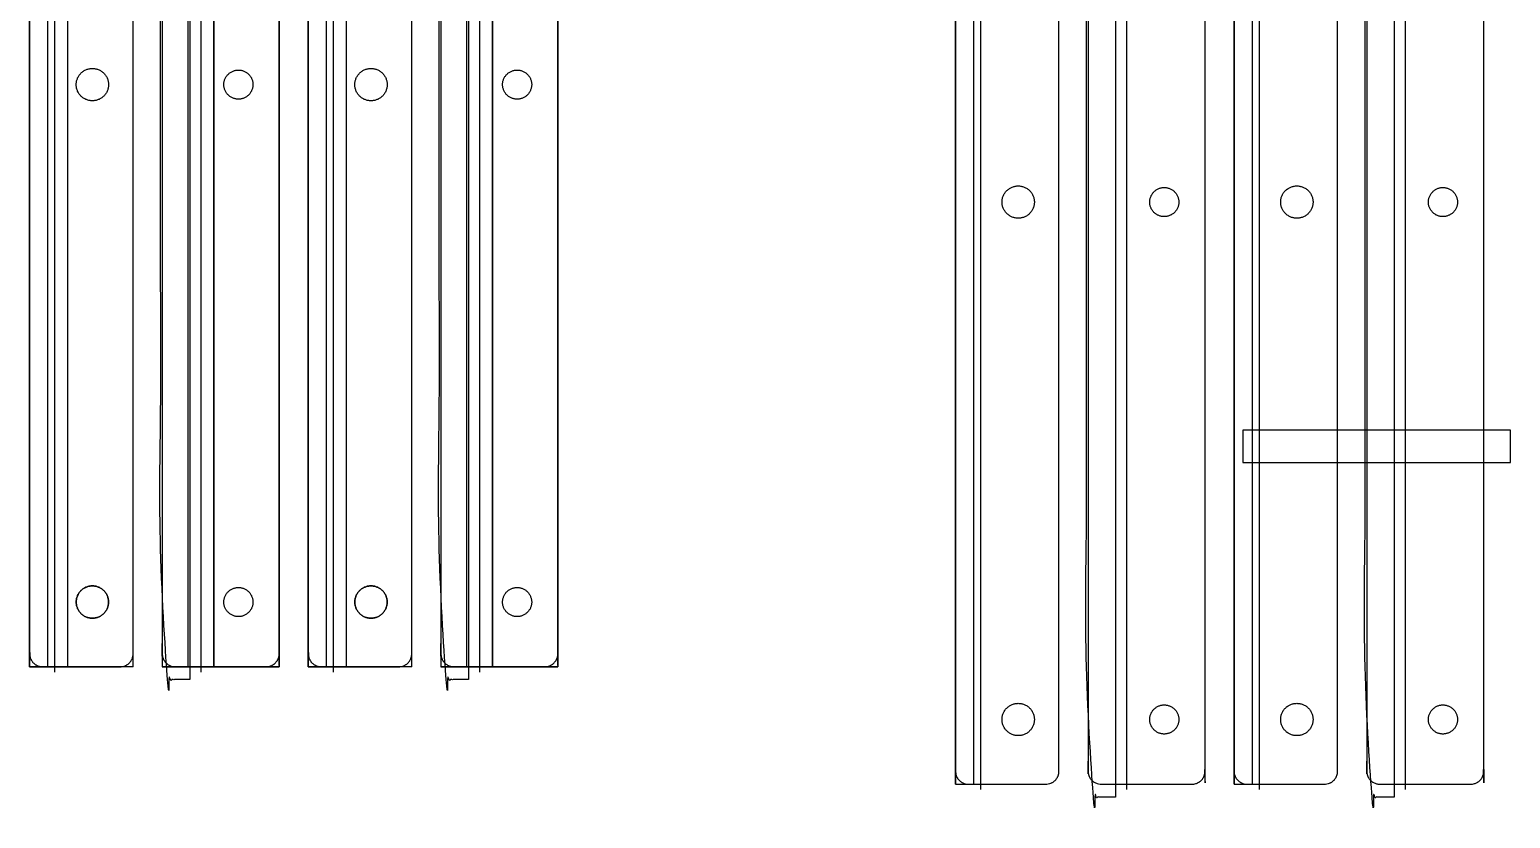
# Model space of a CAD drawing. Header units: millimetres. Extents: x -76 to 2440, y -6 to 1222.
# Drawn here: x 489.7 to 718.6, y 841.8 to 963.8 of the extents above; entities that cross this region are included whole.
import ezdxf

# ---------------------------------------------------------------- set-up
doc = ezdxf.new("R2010")
doc.units = ezdxf.units.MM
doc.header["$MEASUREMENT"] = 0
doc.layers.add('Default', color=18, linetype='Continuous', true_color=0x000000)

msp = doc.modelspace()

# ---------------------------------------------------------------- linework, layer by layer
at = {"layer": 'Default'}
for p, q in [((499.36, 872.77, -8), (499.36, 872.77)), ((521.94, 873.02, -8), (521.94, 873.02)), ((542.44, 872.77, -8), (542.44, 872.77)), ((565.03, 873.02, -8), (565.03, 873.02))]:
    msp.add_line(p, q, dxfattribs=at)
msp.add_lwpolyline([(677.21, 896.85), (718.59, 896.85), (718.59, 901.85), (677.21, 901.85)], close=True, dxfattribs=at)
for points, knots in [([(514.41, 863.27), (514.41, 1035.27), (514.41, 1207.27), (512.16, 1207.27), (509.91, 1207.27), (509.91, 1035.27), (509.91, 863.27), (512.16, 863.27), (514.41, 863.27)], [0, 0, 0, 200, 200, 203.457107, 203.457107, 403.457107, 403.457107, 406.914214, 406.914214, 406.914214]), ([(557.49, 863.27), (557.49, 1035.27), (557.49, 1207.27), (555.24, 1207.27), (552.99, 1207.27), (552.99, 1035.27), (552.99, 863.27), (555.24, 863.27), (557.49, 863.27)], [0, 0, 0, 200, 200, 203.457107, 203.457107, 403.457107, 403.457107, 406.914214, 406.914214, 406.914214]), ([(657.55, 845.11), (657.55, 1017.11), (657.55, 1189.11), (655.3, 1189.11), (653.05, 1189.11), (653.05, 1017.11), (653.05, 845.11), (655.3, 845.11), (657.55, 845.11)], [0, 0, 0, 200, 200, 203.457107, 203.457107, 403.457107, 403.457107, 406.914214, 406.914214, 406.914214]), ([(700.63, 845.11), (700.63, 1017.11), (700.63, 1189.11), (698.38, 1189.11), (696.13, 1189.11), (696.13, 1017.11), (696.13, 845.11), (698.38, 845.11), (700.63, 845.11)], [0, 0, 0, 200, 200, 203.457107, 203.457107, 403.457107, 403.457107, 406.914214, 406.914214, 406.914214]), ([(495.57, 865.27, -2.59), (495.57, 865.27, -2.04), (495.57, 865.27, -1.5), (495.57, 865.27, -0.75), (495.57, 865.27)], [-4.942717, -4.942717, -4.942717, -3.904445, -3.904445, -2.470084, -2.470084, -2.470084]), ([(518.16, 865.27), (518.16, 865.27, -1), (518.16, 865.27, -2), (518.16, 865.27, -2.25), (518.16, 865.27, -2.5)], [-2.470084, -2.470084, -2.470084, -0.557604, -0.557604, 1.442396, 1.442396, 1.442396]), ([(538.66, 865.27, -2.59), (538.66, 865.27, -2.04), (538.66, 865.27, -1.5), (538.66, 865.27, -0.75), (538.66, 865.27)], [-4.942717, -4.942717, -4.942717, -3.904445, -3.904445, -2.470084, -2.470084, -2.470084]), ([(561.24, 865.27), (561.24, 865.27, -1), (561.24, 865.27, -2), (561.24, 865.27, -2.25), (561.24, 865.27, -2.5)], [-2.470084, -2.470084, -2.470084, -0.557604, -0.557604, 1.442396, 1.442396, 1.442396])]:
    msp.add_open_spline(points, degree=2, knots=knots, dxfattribs=at)
for points, weights, knots in [([(505.66, 867.27), (505.66, 865.27), (503.66, 865.27), (497.66, 865.27), (491.66, 865.27), (489.66, 865.27), (489.66, 867.27), (489.66, 1035.27), (489.66, 1203.27), (489.66, 1205.27), (491.66, 1205.27), (497.66, 1205.27), (503.66, 1205.27), (505.66, 1205.27), (505.66, 1203.27), (505.66, 1035.27), (505.66, 867.27)], [1, 0.707106781187, 1, 1, 1, 0.707106781187, 1, 1, 1, 0.707106781187, 1, 1, 1, 0.707106781187, 1, 1, 1], [0, 0, 0, 3.141593, 3.141593, 8.623238, 8.623238, 11.76483, 11.76483, 207.76483, 207.76483, 210.906423, 210.906423, 216.388068, 216.388068, 219.529661, 219.529661, 415.529661, 415.529661, 415.529661]), ([(548.74, 867.27), (548.74, 865.27), (546.74, 865.27), (540.74, 865.27), (534.74, 865.27), (532.74, 865.27), (532.74, 867.27), (532.74, 1035.27), (532.74, 1203.27), (532.74, 1205.27), (534.74, 1205.27), (540.74, 1205.27), (546.74, 1205.27), (548.74, 1205.27), (548.74, 1203.27), (548.74, 1035.27), (548.74, 867.27)], [1, 0.707106781187, 1, 1, 1, 0.707106781187, 1, 1, 1, 0.707106781187, 1, 1, 1, 0.707106781187, 1, 1, 1], [0, 0, 0, 3.141593, 3.141593, 8.623238, 8.623238, 11.76483, 11.76483, 207.76483, 207.76483, 210.906423, 210.906423, 216.388068, 216.388068, 219.529661, 219.529661, 415.529661, 415.529661, 415.529661]), ([(510.16, 1203.27), (510.16, 1205.27), (512.16, 1205.27), (519.2, 1205.27), (526.24, 1205.27), (528.24, 1205.27), (528.24, 1203.27), (528.24, 1035.27), (528.24, 867.27), (528.24, 865.27), (526.24, 865.27), (519.2, 865.27), (512.16, 865.27), (510.16, 865.27), (510.16, 867.27), (510.16, 1035.27), (510.16, 1203.27)], [1, 0.707106781187, 1, 1, 1, 0.707106781187, 1, 1, 1, 0.707106781187, 1, 1, 1, 0.707106781187, 1, 1, 1], [0, 0, 0, 3.141593, 3.141593, 8.833966, 8.833966, 11.975558, 11.975558, 207.975558, 207.975558, 211.117151, 211.117151, 216.809524, 216.809524, 219.951116, 219.951116, 415.951116, 415.951116, 415.951116]), ([(553.24, 1203.27), (553.24, 1205.27), (555.24, 1205.27), (562.29, 1205.27), (569.33, 1205.27), (571.33, 1205.27), (571.33, 1203.27), (571.33, 1035.27), (571.33, 867.27), (571.33, 865.27), (569.33, 865.27), (562.29, 865.27), (555.24, 865.27), (553.24, 865.27), (553.24, 867.27), (553.24, 1035.27), (553.24, 1203.27)], [1, 0.707106781187, 1, 1, 1, 0.707106781187, 1, 1, 1, 0.707106781187, 1, 1, 1, 0.707106781187, 1, 1, 1], [0, 0, 0, 3.141593, 3.141593, 8.833966, 8.833966, 11.975558, 11.975558, 207.975558, 207.975558, 211.117151, 211.117151, 216.809524, 216.809524, 219.951116, 219.951116, 415.951116, 415.951116, 415.951116]), ([(648.8, 849.11), (648.8, 847.11), (646.8, 847.11), (640.8, 847.11), (634.8, 847.11), (632.8, 847.11), (632.8, 849.11), (632.8, 1017.11), (632.8, 1185.11), (632.8, 1187.11), (634.8, 1187.11), (640.8, 1187.11), (646.8, 1187.11), (648.8, 1187.11), (648.8, 1185.11), (648.8, 1017.11), (648.8, 849.11)], [1, 0.707106781187, 1, 1, 1, 0.707106781187, 1, 1, 1, 0.707106781187, 1, 1, 1, 0.707106781187, 1, 1, 1], [0, 0, 0, 3.141593, 3.141593, 8.623238, 8.623238, 11.76483, 11.76483, 207.76483, 207.76483, 210.906423, 210.906423, 216.388068, 216.388068, 219.529661, 219.529661, 415.529661, 415.529661, 415.529661]), ([(691.88, 849.11), (691.88, 847.11), (689.88, 847.11), (683.88, 847.11), (677.88, 847.11), (675.88, 847.11), (675.88, 849.11), (675.88, 1017.11), (675.88, 1185.11), (675.88, 1187.11), (677.88, 1187.11), (683.88, 1187.11), (689.88, 1187.11), (691.88, 1187.11), (691.88, 1185.11), (691.88, 1017.11), (691.88, 849.11)], [1, 0.707106781187, 1, 1, 1, 0.707106781187, 1, 1, 1, 0.707106781187, 1, 1, 1, 0.707106781187, 1, 1, 1], [0, 0, 0, 3.141593, 3.141593, 8.623238, 8.623238, 11.76483, 11.76483, 207.76483, 207.76483, 210.906423, 210.906423, 216.388068, 216.388068, 219.529661, 219.529661, 415.529661, 415.529661, 415.529661]), ([(653.3, 1185.11), (653.3, 1187.11), (655.3, 1187.11), (662.34, 1187.11), (669.38, 1187.11), (671.38, 1187.11), (671.38, 1185.11), (671.38, 1017.11), (671.38, 849.11), (671.38, 847.11), (669.38, 847.11), (662.34, 847.11), (655.3, 847.11), (653.3, 847.11), (653.3, 849.11), (653.3, 1017.11), (653.3, 1185.11)], [1, 0.707106781187, 1, 1, 1, 0.707106781187, 1, 1, 1, 0.707106781187, 1, 1, 1, 0.707106781187, 1, 1, 1], [0, 0, 0, 3.141593, 3.141593, 8.833966, 8.833966, 11.975558, 11.975558, 207.975558, 207.975558, 211.117151, 211.117151, 216.809524, 216.809524, 219.951116, 219.951116, 415.951116, 415.951116, 415.951116]), ([(696.38, 1185.11), (696.38, 1187.11), (698.38, 1187.11), (705.43, 1187.11), (712.47, 1187.11), (714.47, 1187.11), (714.47, 1185.11), (714.47, 1017.11), (714.47, 849.11), (714.47, 847.11), (712.47, 847.11), (705.43, 847.11), (698.38, 847.11), (696.38, 847.11), (696.38, 849.11), (696.38, 1017.11), (696.38, 1185.11)], [1, 0.707106781187, 1, 1, 1, 0.707106781187, 1, 1, 1, 0.707106781187, 1, 1, 1, 0.707106781187, 1, 1, 1], [0, 0, 0, 3.141593, 3.141593, 8.833966, 8.833966, 11.975558, 11.975558, 207.975558, 207.975558, 211.117151, 211.117151, 216.809524, 216.809524, 219.951116, 219.951116, 415.951116, 415.951116, 415.951116]), ([(499.36, 952.77, -8), (501.86, 952.77, -8), (501.86, 955.27, -8), (501.86, 957.77, -8), (499.36, 957.77, -8), (496.86, 957.77, -8), (496.86, 955.27, -8), (496.86, 952.77, -8), (499.36, 952.77, -8)], [1, 0.707106781187, 1, 0.707106781187, 1, 0.707106781187, 1, 0.707106781187, 1], [0, 0, 0, 3.534292, 3.534292, 7.068583, 7.068583, 10.602875, 10.602875, 14.137167, 14.137167, 14.137167]), ([(499.36, 952.77), (501.86, 952.77), (501.86, 955.27), (501.86, 957.77), (499.36, 957.77), (496.86, 957.77), (496.86, 955.27), (496.86, 952.77), (499.36, 952.77)], [1, 0.707106781187, 1, 0.707106781187, 1, 0.707106781187, 1, 0.707106781187, 1], [0, 0, 0, 3.534292, 3.534292, 7.068583, 7.068583, 10.602875, 10.602875, 14.137167, 14.137167, 14.137167]), ([(499.36, 952.77), (501.86, 952.77), (501.86, 955.27), (501.86, 957.77), (499.36, 957.77), (496.86, 957.77), (496.86, 955.27), (496.86, 952.77), (499.36, 952.77)], [1, 0.707106781187, 1, 0.707106781187, 1, 0.707106781187, 1, 0.707106781187, 1], [0, 0, 0, 3.534292, 3.534292, 7.068583, 7.068583, 10.602875, 10.602875, 14.137167, 14.137167, 14.137167]), ([(521.94, 953.02, -8), (524.19, 953.02, -8), (524.19, 955.27, -8), (524.19, 957.52, -8), (521.94, 957.52, -8), (519.69, 957.52, -8), (519.69, 955.27, -8), (519.69, 953.02, -8), (521.94, 953.02, -8)], [1, 0.707106781187, 1, 0.707106781187, 1, 0.707106781187, 1, 0.707106781187, 1], [0, 0, 0, 3.534292, 3.534292, 7.068583, 7.068583, 10.602875, 10.602875, 14.137167, 14.137167, 14.137167]), ([(521.94, 953.02), (524.19, 953.02), (524.19, 955.27), (524.19, 957.52), (521.94, 957.52), (519.69, 957.52), (519.69, 955.27), (519.69, 953.02), (521.94, 953.02)], [1, 0.707106781187, 1, 0.707106781187, 1, 0.707106781187, 1, 0.707106781187, 1], [0, 0, 0, 3.534292, 3.534292, 7.068583, 7.068583, 10.602875, 10.602875, 14.137167, 14.137167, 14.137167]), ([(521.94, 953.02), (524.19, 953.02), (524.19, 955.27), (524.19, 957.52), (521.94, 957.52), (519.69, 957.52), (519.69, 955.27), (519.69, 953.02), (521.94, 953.02)], [1, 0.707106781187, 1, 0.707106781187, 1, 0.707106781187, 1, 0.707106781187, 1], [0, 0, 0, 3.534292, 3.534292, 7.068583, 7.068583, 10.602875, 10.602875, 14.137167, 14.137167, 14.137167]), ([(542.44, 952.77, -8), (544.94, 952.77, -8), (544.94, 955.27, -8), (544.94, 957.77, -8), (542.44, 957.77, -8), (539.94, 957.77, -8), (539.94, 955.27, -8), (539.94, 952.77, -8), (542.44, 952.77, -8)], [1, 0.707106781187, 1, 0.707106781187, 1, 0.707106781187, 1, 0.707106781187, 1], [0, 0, 0, 3.534292, 3.534292, 7.068583, 7.068583, 10.602875, 10.602875, 14.137167, 14.137167, 14.137167]), ([(542.44, 952.77), (544.94, 952.77), (544.94, 955.27), (544.94, 957.77), (542.44, 957.77), (539.94, 957.77), (539.94, 955.27), (539.94, 952.77), (542.44, 952.77)], [1, 0.707106781187, 1, 0.707106781187, 1, 0.707106781187, 1, 0.707106781187, 1], [0, 0, 0, 3.534292, 3.534292, 7.068583, 7.068583, 10.602875, 10.602875, 14.137167, 14.137167, 14.137167]), ([(542.44, 952.77), (544.94, 952.77), (544.94, 955.27), (544.94, 957.77), (542.44, 957.77), (539.94, 957.77), (539.94, 955.27), (539.94, 952.77), (542.44, 952.77)], [1, 0.707106781187, 1, 0.707106781187, 1, 0.707106781187, 1, 0.707106781187, 1], [0, 0, 0, 3.534292, 3.534292, 7.068583, 7.068583, 10.602875, 10.602875, 14.137167, 14.137167, 14.137167]), ([(565.03, 953.02, -8), (567.28, 953.02, -8), (567.28, 955.27, -8), (567.28, 957.52, -8), (565.03, 957.52, -8), (562.78, 957.52, -8), (562.78, 955.27, -8), (562.78, 953.02, -8), (565.03, 953.02, -8)], [1, 0.707106781187, 1, 0.707106781187, 1, 0.707106781187, 1, 0.707106781187, 1], [0, 0, 0, 3.534292, 3.534292, 7.068583, 7.068583, 10.602875, 10.602875, 14.137167, 14.137167, 14.137167]), ([(565.03, 953.02), (567.28, 953.02), (567.28, 955.27), (567.28, 957.52), (565.03, 957.52), (562.78, 957.52), (562.78, 955.27), (562.78, 953.02), (565.03, 953.02)], [1, 0.707106781187, 1, 0.707106781187, 1, 0.707106781187, 1, 0.707106781187, 1], [0, 0, 0, 3.534292, 3.534292, 7.068583, 7.068583, 10.602875, 10.602875, 14.137167, 14.137167, 14.137167]), ([(565.03, 953.02), (567.28, 953.02), (567.28, 955.27), (567.28, 957.52), (565.03, 957.52), (562.78, 957.52), (562.78, 955.27), (562.78, 953.02), (565.03, 953.02)], [1, 0.707106781187, 1, 0.707106781187, 1, 0.707106781187, 1, 0.707106781187, 1], [0, 0, 0, 3.534292, 3.534292, 7.068583, 7.068583, 10.602875, 10.602875, 14.137167, 14.137167, 14.137167]), ([(642.5, 934.61), (645, 934.61), (645, 937.11), (645, 939.61), (642.5, 939.61), (640, 939.61), (640, 937.11), (640, 934.61), (642.5, 934.61)], [1, 0.707106781187, 1, 0.707106781187, 1, 0.707106781187, 1, 0.707106781187, 1], [0, 0, 0, 3.534292, 3.534292, 7.068583, 7.068583, 10.602875, 10.602875, 14.137167, 14.137167, 14.137167]), ([(665.08, 934.86), (667.33, 934.86), (667.33, 937.11), (667.33, 939.36), (665.08, 939.36), (662.83, 939.36), (662.83, 937.11), (662.83, 934.86), (665.08, 934.86)], [1, 0.707106781187, 1, 0.707106781187, 1, 0.707106781187, 1, 0.707106781187, 1], [0, 0, 0, 3.534292, 3.534292, 7.068583, 7.068583, 10.602875, 10.602875, 14.137167, 14.137167, 14.137167]), ([(685.58, 934.61), (688.08, 934.61), (688.08, 937.11), (688.08, 939.61), (685.58, 939.61), (683.08, 939.61), (683.08, 937.11), (683.08, 934.61), (685.58, 934.61)], [1, 0.707106781187, 1, 0.707106781187, 1, 0.707106781187, 1, 0.707106781187, 1], [0, 0, 0, 3.534292, 3.534292, 7.068583, 7.068583, 10.602875, 10.602875, 14.137167, 14.137167, 14.137167]), ([(708.17, 934.86), (710.42, 934.86), (710.42, 937.11), (710.42, 939.36), (708.17, 939.36), (705.92, 939.36), (705.92, 937.11), (705.92, 934.86), (708.17, 934.86)], [1, 0.707106781187, 1, 0.707106781187, 1, 0.707106781187, 1, 0.707106781187, 1], [0, 0, 0, 3.534292, 3.534292, 7.068583, 7.068583, 10.602875, 10.602875, 14.137167, 14.137167, 14.137167]), ([(499.36, 872.77, -8), (501.86, 872.77, -8), (501.86, 875.27, -8), (501.86, 877.77, -8), (499.36, 877.77, -8), (496.86, 877.77, -8), (496.86, 875.27, -8), (496.86, 872.77, -8), (499.36, 872.77, -8)], [1, 0.707106781187, 1, 0.707106781187, 1, 0.707106781187, 1, 0.707106781187, 1], [0, 0, 0, 3.534292, 3.534292, 7.068583, 7.068583, 10.602875, 10.602875, 14.137167, 14.137167, 14.137167]), ([(499.36, 872.77), (496.86, 872.77), (496.86, 875.27), (496.86, 877.77), (499.36, 877.77), (501.86, 877.77), (501.86, 875.27), (501.86, 872.77), (499.36, 872.77)], [1, 0.707106781187, 1, 0.707106781187, 1, 0.707106781187, 1, 0.707106781187, 1], [-14.137167, -14.137167, -14.137167, -10.602875, -10.602875, -7.068583, -7.068583, -3.534292, -3.534292, 0, 0, 0]), ([(499.36, 872.77), (501.86, 872.77), (501.86, 875.27), (501.86, 877.77), (499.36, 877.77), (496.86, 877.77), (496.86, 875.27), (496.86, 872.77), (499.36, 872.77)], [1, 0.707106781187, 1, 0.707106781187, 1, 0.707106781187, 1, 0.707106781187, 1], [0, 0, 0, 3.534292, 3.534292, 7.068583, 7.068583, 10.602875, 10.602875, 14.137167, 14.137167, 14.137167]), ([(521.94, 873.02, -8), (524.19, 873.02, -8), (524.19, 875.27, -8), (524.19, 877.52, -8), (521.94, 877.52, -8), (519.69, 877.52, -8), (519.69, 875.27, -8), (519.69, 873.02, -8), (521.94, 873.02, -8)], [1, 0.707106781187, 1, 0.707106781187, 1, 0.707106781187, 1, 0.707106851018, 0.999999860338], [0, 0, 0, 3.534292, 3.534292, 7.068584, 7.068584, 10.602876, 10.602876, 14.137167, 14.137167, 14.137167]), ([(521.94, 873.02), (524.19, 873.02), (524.19, 875.27), (524.19, 877.52), (521.94, 877.52), (519.69, 877.52), (519.69, 875.27), (519.69, 873.02), (521.94, 873.02)], [1, 0.707106781187, 1, 0.707106781187, 1, 0.707106781187, 1, 0.707106781187, 1], [0, 0, 0, 3.534292, 3.534292, 7.068583, 7.068583, 10.602875, 10.602875, 14.137167, 14.137167, 14.137167]), ([(521.94, 873.02), (524.19, 873.02), (524.19, 875.27), (524.19, 877.52), (521.94, 877.52), (519.69, 877.52), (519.69, 875.27), (519.69, 873.02), (521.94, 873.02)], [1, 0.707106781187, 1, 0.707106781187, 1, 0.707106781187, 1, 0.707106781187, 1], [0, 0, 0, 3.534292, 3.534292, 7.068583, 7.068583, 10.602875, 10.602875, 14.137167, 14.137167, 14.137167]), ([(542.44, 872.77, -8), (544.94, 872.77, -8), (544.94, 875.27, -8), (544.94, 877.77, -8), (542.44, 877.77, -8), (539.94, 877.77, -8), (539.94, 875.27, -8), (539.94, 872.77, -8), (542.44, 872.77, -8)], [1, 0.707106781187, 1, 0.707106781187, 1, 0.707106781187, 1, 0.707106781187, 1], [0, 0, 0, 3.534292, 3.534292, 7.068583, 7.068583, 10.602875, 10.602875, 14.137167, 14.137167, 14.137167]), ([(542.44, 872.77), (539.94, 872.77), (539.94, 875.27), (539.94, 877.77), (542.44, 877.77), (544.94, 877.77), (544.94, 875.27), (544.94, 872.77), (542.44, 872.77)], [1, 0.707106781187, 1, 0.707106781187, 1, 0.707106781187, 1, 0.707106781187, 1], [-14.137167, -14.137167, -14.137167, -10.602875, -10.602875, -7.068583, -7.068583, -3.534292, -3.534292, 0, 0, 0]), ([(542.44, 872.77), (544.94, 872.77), (544.94, 875.27), (544.94, 877.77), (542.44, 877.77), (539.94, 877.77), (539.94, 875.27), (539.94, 872.77), (542.44, 872.77)], [1, 0.707106781187, 1, 0.707106781187, 1, 0.707106781187, 1, 0.707106781187, 1], [0, 0, 0, 3.534292, 3.534292, 7.068583, 7.068583, 10.602875, 10.602875, 14.137167, 14.137167, 14.137167]), ([(565.03, 873.02, -8), (567.28, 873.02, -8), (567.28, 875.27, -8), (567.28, 877.52, -8), (565.03, 877.52, -8), (562.78, 877.52, -8), (562.78, 875.27, -8), (562.78, 873.02, -8), (565.03, 873.02, -8)], [1, 0.707106781187, 1, 0.707106781187, 1, 0.707106781187, 1, 0.707106851018, 0.999999860338], [0, 0, 0, 3.534292, 3.534292, 7.068584, 7.068584, 10.602876, 10.602876, 14.137167, 14.137167, 14.137167]), ([(565.03, 873.02), (567.28, 873.02), (567.28, 875.27), (567.28, 877.52), (565.03, 877.52), (562.78, 877.52), (562.78, 875.27), (562.78, 873.02), (565.03, 873.02)], [1, 0.707106781187, 1, 0.707106781187, 1, 0.707106781187, 1, 0.707106781187, 1], [0, 0, 0, 3.534292, 3.534292, 7.068583, 7.068583, 10.602875, 10.602875, 14.137167, 14.137167, 14.137167]), ([(565.03, 873.02), (567.28, 873.02), (567.28, 875.27), (567.28, 877.52), (565.03, 877.52), (562.78, 877.52), (562.78, 875.27), (562.78, 873.02), (565.03, 873.02)], [1, 0.707106781187, 1, 0.707106781187, 1, 0.707106781187, 1, 0.707106781187, 1], [0, 0, 0, 3.534292, 3.534292, 7.068583, 7.068583, 10.602875, 10.602875, 14.137167, 14.137167, 14.137167]), ([(642.5, 854.61), (645, 854.61), (645, 857.11), (645, 859.61), (642.5, 859.61), (640, 859.61), (640, 857.11), (640, 854.61), (642.5, 854.61)], [1, 0.707106781187, 1, 0.707106781187, 1, 0.707106781187, 1, 0.707106781187, 1], [0, 0, 0, 3.534292, 3.534292, 7.068583, 7.068583, 10.602875, 10.602875, 14.137167, 14.137167, 14.137167]), ([(665.08, 854.86), (667.33, 854.86), (667.33, 857.11), (667.33, 859.36), (665.08, 859.36), (662.83, 859.36), (662.83, 857.11), (662.83, 854.86), (665.08, 854.86)], [1, 0.707106781187, 1, 0.707106781187, 1, 0.707106781187, 1, 0.707106781187, 1], [0, 0, 0, 3.534292, 3.534292, 7.068583, 7.068583, 10.602875, 10.602875, 14.137167, 14.137167, 14.137167]), ([(685.58, 854.61), (688.08, 854.61), (688.08, 857.11), (688.08, 859.61), (685.58, 859.61), (683.08, 859.61), (683.08, 857.11), (683.08, 854.61), (685.58, 854.61)], [1, 0.707106781187, 1, 0.707106781187, 1, 0.707106781187, 1, 0.707106781187, 1], [0, 0, 0, 3.534292, 3.534292, 7.068583, 7.068583, 10.602875, 10.602875, 14.137167, 14.137167, 14.137167]), ([(708.17, 854.86), (710.42, 854.86), (710.42, 857.11), (710.42, 859.36), (708.17, 859.36), (705.92, 859.36), (705.92, 857.11), (705.92, 854.86), (708.17, 854.86)], [1, 0.707106781187, 1, 0.707106781187, 1, 0.707106781187, 1, 0.707106781187, 1], [0, 0, 0, 3.534292, 3.534292, 7.068583, 7.068583, 10.602875, 10.602875, 14.137167, 14.137167, 14.137167])]:
    msp.add_rational_spline(points, weights, degree=2, knots=knots, dxfattribs=at)
for points in [[(489.66, 865.27, -8), (489.66, 1035.27, -8), (489.66, 1205.27, -8)], [(489.66, 865.27, -5.41), (489.66, 1035.27, -5.41), (489.66, 1205.27, -5.41)], [(492.49, 865.27, -2.59), (492.49, 1035.27, -2.59), (492.49, 1205.27, -2.59)], [(493.57, 864.44, -2.59), (493.57, 1035.27, -2.59), (493.57, 1206.11, -2.59)], [(495.57, 865.27, -2.59), (495.57, 1035.27, -2.59), (495.57, 1205.27, -2.59)], [(495.57, 865.27), (495.57, 1035.27), (495.57, 1205.27)], [(505.66, 865.27, -8), (505.66, 1035.27, -8), (505.66, 1205.27, -8)], [(505.66, 865.27), (505.66, 1035.27), (505.66, 1205.27)], [(510.16, 1205.27, -8), (510.16, 1035.27, -8), (510.16, 865.27, -8)], [(510.16, 1205.27, -2), (510.16, 1035.27, -2), (510.16, 865.27, -2)], [(514.16, 865.27, -2.5), (514.16, 1035.27, -2.5), (514.16, 1205.27, -2.5)], [(514.16, 865.27, -2), (514.16, 1035.27, -2), (514.16, 1205.27, -2)], [(516.16, 864.44, -2.5), (516.16, 1035.27, -2.5), (516.16, 1206.11, -2.5)], [(518.16, 865.27, -2.5), (518.16, 1035.27, -2.5), (518.16, 1205.27, -2.5)], [(518.16, 1205.27), (518.16, 1035.27), (518.16, 865.27)], [(528.24, 1205.27, -8), (528.24, 1035.27, -8), (528.24, 865.27, -8)], [(528.24, 1205.27), (528.24, 1035.27), (528.24, 865.27)], [(532.74, 865.27, -8), (532.74, 1035.27, -8), (532.74, 1205.27, -8)], [(532.74, 865.27, -5.41), (532.74, 1035.27, -5.41), (532.74, 1205.27, -5.41)], [(535.57, 865.27, -2.59), (535.57, 1035.27, -2.59), (535.57, 1205.27, -2.59)], [(536.66, 864.44, -2.59), (536.66, 1035.27, -2.59), (536.66, 1206.11, -2.59)], [(538.66, 865.27, -2.59), (538.66, 1035.27, -2.59), (538.66, 1205.27, -2.59)], [(538.66, 865.27), (538.66, 1035.27), (538.66, 1205.27)], [(548.74, 865.27, -8), (548.74, 1035.27, -8), (548.74, 1205.27, -8)], [(548.74, 865.27), (548.74, 1035.27), (548.74, 1205.27)], [(553.24, 1205.27, -8), (553.24, 1035.27, -8), (553.24, 865.27, -8)], [(553.24, 1205.27, -2), (553.24, 1035.27, -2), (553.24, 865.27, -2)], [(557.24, 865.27, -2.5), (557.24, 1035.27, -2.5), (557.24, 1205.27, -2.5)], [(557.24, 865.27, -2), (557.24, 1035.27, -2), (557.24, 1205.27, -2)], [(559.24, 864.44, -2.5), (559.24, 1035.27, -2.5), (559.24, 1206.11, -2.5)], [(561.24, 865.27, -2.5), (561.24, 1035.27, -2.5), (561.24, 1205.27, -2.5)], [(561.24, 1205.27), (561.24, 1035.27), (561.24, 865.27)], [(571.33, 1205.27, -8), (571.33, 1035.27, -8), (571.33, 865.27, -8)], [(571.33, 1205.27), (571.33, 1035.27), (571.33, 865.27)], [(632.8, 847.11, -5.41), (632.8, 1017.11, -5.41), (632.8, 1187.11, -5.41)], [(635.63, 847.11, -2.59), (635.63, 1017.11, -2.59), (635.63, 1187.11, -2.59)], [(636.71, 846.28, -2.59), (636.71, 1017.11, -2.59), (636.71, 1187.95, -2.59)], [(659.3, 846.28, -2.5), (659.3, 1017.11, -2.5), (659.3, 1187.95, -2.5)], [(675.88, 847.11, -5.41), (675.88, 1017.11, -5.41), (675.88, 1187.11, -5.41)], [(678.71, 847.11, -2.59), (678.71, 1017.11, -2.59), (678.71, 1187.11, -2.59)], [(679.8, 846.28, -2.59), (679.8, 1017.11, -2.59), (679.8, 1187.95, -2.59)], [(702.38, 846.28, -2.5), (702.38, 1017.11, -2.5), (702.38, 1187.95, -2.5)], [(499.36, 952.77, -8), (499.36, 952.77, -4), (499.36, 952.77)], [(521.94, 953.02, -8), (521.94, 953.02, -4), (521.94, 953.02)], [(542.44, 952.77, -8), (542.44, 952.77, -4), (542.44, 952.77)], [(565.03, 953.02, -8), (565.03, 953.02, -4), (565.03, 953.02)], [(505.66, 865.27, -8), (497.66, 865.27, -8), (489.66, 865.27, -8)], [(489.66, 865.27, -8), (489.66, 865.27, -6.71), (489.66, 865.27, -5.41)], [(489.66, 865.27, -5.41), (491.07, 865.27, -4), (492.49, 865.27, -2.59)], [(492.49, 865.27, -2.59), (494.03, 865.27, -2.59), (495.57, 865.27, -2.59)], [(505.66, 865.27), (500.62, 865.27), (495.57, 865.27)], [(505.66, 865.27), (505.66, 865.27, -4), (505.66, 865.27, -8)], [(510.16, 865.27, -8), (519.2, 865.27, -8), (528.24, 865.27, -8)], [(510.16, 865.27, -2), (510.16, 865.27, -5), (510.16, 865.27, -8)], [(514.16, 865.27, -2), (512.16, 865.27, -2), (510.16, 865.27, -2)], [(518.16, 865.27, -2.5), (516.16, 865.27, -2.5), (514.16, 865.27, -2.5)], [(514.16, 865.27, -2.5), (514.16, 865.27, -2.25), (514.16, 865.27, -2)], [(528.24, 865.27), (523.2, 865.27), (518.16, 865.27)], [(528.24, 865.27, -8), (528.24, 865.27, -4), (528.24, 865.27)], [(548.74, 865.27, -8), (540.74, 865.27, -8), (532.74, 865.27, -8)], [(532.74, 865.27, -8), (532.74, 865.27, -6.71), (532.74, 865.27, -5.41)], [(532.74, 865.27, -5.41), (534.16, 865.27, -4), (535.57, 865.27, -2.59)], [(535.57, 865.27, -2.59), (537.12, 865.27, -2.59), (538.66, 865.27, -2.59)], [(548.74, 865.27), (543.7, 865.27), (538.66, 865.27)], [(548.74, 865.27), (548.74, 865.27, -4), (548.74, 865.27, -8)], [(553.24, 865.27, -8), (562.29, 865.27, -8), (571.33, 865.27, -8)], [(553.24, 865.27, -2), (553.24, 865.27, -5), (553.24, 865.27, -8)], [(557.24, 865.27, -2), (555.24, 865.27, -2), (553.24, 865.27, -2)], [(561.24, 865.27, -2.5), (559.24, 865.27, -2.5), (557.24, 865.27, -2.5)], [(557.24, 865.27, -2.5), (557.24, 865.27, -2.25), (557.24, 865.27, -2)], [(571.33, 865.27), (566.29, 865.27), (561.24, 865.27)], [(571.33, 865.27, -8), (571.33, 865.27, -4), (571.33, 865.27)], [(632.8, 847.11, -5.41), (634.21, 847.11, -4), (635.63, 847.11, -2.59)], [(675.88, 847.11, -5.41), (677.3, 847.11, -4), (678.71, 847.11, -2.59)]]:
    msp.add_open_spline(points, degree=2, dxfattribs=at)

doc.saveas('drawing.dxf')
